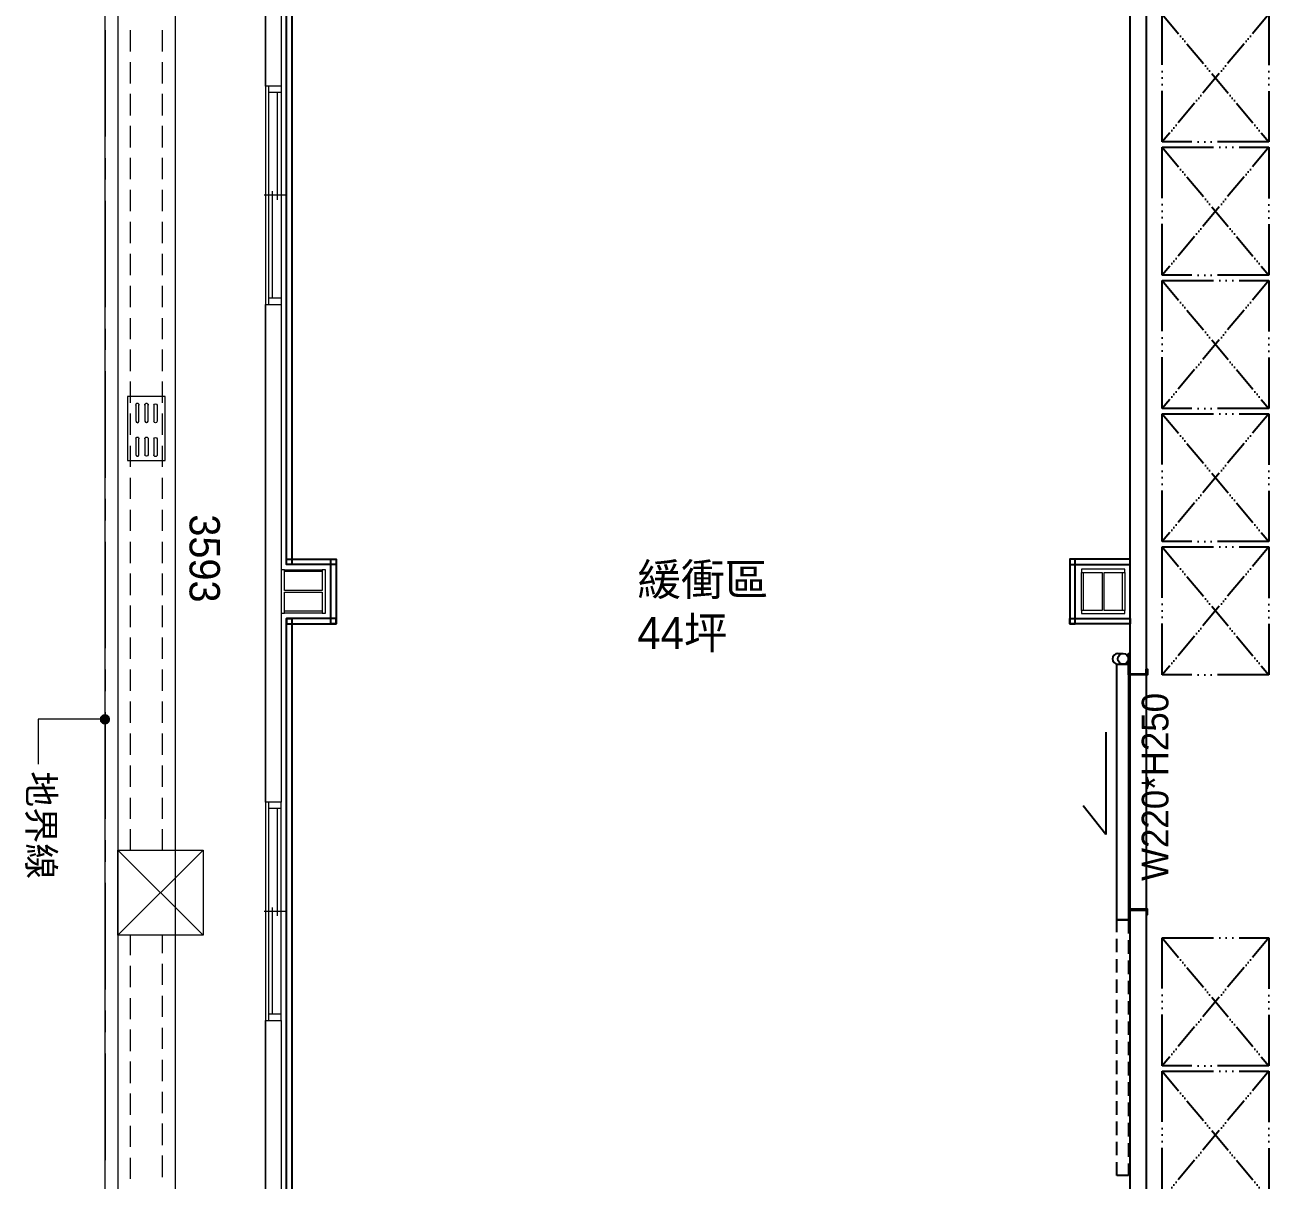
# Model space of a CAD drawing. Header units: millimetres. Extents: x -15161 to 10473752, y -72817 to 33960.
# Drawn here: x 9307 to 10478, y 1159 to 2243 of the extents above; entities that cross this region are included whole.
import ezdxf

# ---------------------------------------------------------------- set-up
doc = ezdxf.new("R2010")
doc.units = ezdxf.units.MM
doc.linetypes.add('ACAD_ISO06W100', pattern=[36, 24, -3, 0, -3, 0, -3, 0, -3])
doc.linetypes.add('HIDDEN', pattern=[9.525, 6.35, -3.175])
for name, color, linetype in [('PDF_單色填滿', 7, 'Continuous'), ('PDF_幾何圖形', 7, 'Continuous'), ('PDF_文字', 7, 'Continuous'), ('棧板', 4, 'Continuous')]:
    doc.layers.add(name, color=color, linetype=linetype)
doc.layers.add('添利-門', color=150, linetype='Continuous', lineweight=25)
doc.styles.add('PDF PMingLiU', font='PMingLiU.ttf')
doc.styles.get("Standard").update_dxf_attribs({"font": 'arial.ttf'})

# ---------------------------------------------------------------- blocks, each defined once
blk = doc.blocks.new('拆除後的建築底圖1131126')
at = {"layer": 'PDF_單色填滿', "lineweight": 0}
for points in [[(9377.3, 1591.4), (9377.7, 1593.5), (9381.9, 1591.4)], [(9377.7, 1593.5), (9379.8, 1595.6), (9381.9, 1591.4)], [(9379.8, 1595.6), (9381.9, 1596.1), (9381.9, 1591.4)], [(9381.9, 1596.1), (9384.5, 1595.6), (9381.9, 1591.4)], [(9384.5, 1595.6), (9386.6, 1593.5), (9381.9, 1591.4)], [(9386.6, 1593.5), (9387, 1591.4), (9381.9, 1591.4)], [(9377.7, 1588.9), (9377.3, 1591.4), (9381.9, 1591.4)], [(9379.8, 1586.8), (9377.7, 1588.9), (9381.9, 1591.4)], [(9381.9, 1586.3), (9379.8, 1586.8), (9381.9, 1591.4)], [(9387, 1591.4), (9386.6, 1588.9), (9381.9, 1591.4)], [(9386.6, 1588.9), (9384.5, 1586.8), (9381.9, 1591.4)], [(9384.5, 1586.8), (9381.9, 1586.3), (9381.9, 1591.4)]]:
    blk.add_solid(points, dxfattribs=at)
at = {"layer": 'PDF_幾何圖形', "lineweight": 0}
for points in [[(10789.3, -581.5), (9382.4, -762.3), (9382.4, 3697.8), (9394.2, 3697.8), (9394.2, -748.7), (10787.6, -569.6)], [(9532.7, 3547.1), (9532.7, -46.7), (9448.4, -46.7), (9448.4, 3547.1)], [(9547.5, 1980.5), (9547.5, 1513.5), (9532.7, 1513.5), (9532.7, 1980.5)], [(9438.7, 1834), (9438.7, 1894.1), (9403.5, 1894.1), (9403.5, 1834)], [(9586, 1690.9), (9589, 1690.9), (9589, 1731.6), (9586, 1731.6), (9586, 1712.1), (9550.5, 1712.1), (9550.5, 1731.6), (9547.5, 1731.6), (9547.5, 1690.9), (9550.5, 1690.9), (9550.5, 1710.4), (9586, 1710.4)], [(9550.5, 1729.9), (9550.5, 1731.6), (9586, 1731.6), (9586, 1729.9)], [(10298.2, 1693.4), (10298.2, 1690.5), (10338.8, 1690.5), (10338.8, 1693.4), (10319.4, 1693.4), (10319.4, 1729), (10338.8, 1729), (10338.8, 1732), (10298.2, 1732), (10298.2, 1729), (10317.7, 1729), (10317.7, 1693.4)], [(10298.2, 1693.4), (10298.2, 1729), (10299.9, 1729), (10299.9, 1693.4)], [(10336.7, 1693.4), (10336.7, 1729), (10338.8, 1729), (10338.8, 1693.4)], [(9550.5, 1690.9), (9550.5, 1693), (9586, 1693), (9586, 1690.9)], [(9394.2, 1388.6), (9394.2, 1468.6), (9474.2, 1468.6), (9474.2, 1388.6)]]:
    blk.add_lwpolyline(points, close=True, dxfattribs=at)
for points in [[(9547.5, 2386.1), (9547.5, 2185.4), (9532.7, 2185.4), (9532.7, 2386.1)], [(9382.4, 2237.9), (9382.4, 2138)], [(9406.1, 2218), (9406.1, 2237.9)], [(9436.1, 2218), (9436.1, 2237.9)], [(9448.4, 2218), (9448.4, 2237.9)], [(9406.1, 2188), (9406.1, 2207.9)], [(9436.1, 2188), (9436.1, 2207.9)], [(9448.4, 2188), (9448.4, 2207.9)], [(9406.1, 2157.9), (9406.1, 2178.2)], [(9436.1, 2157.9), (9436.1, 2178.2)], [(9448.4, 2157.9), (9448.4, 2178.2)], [(9532.7, 2185.4), (9532.7, 1980.5)], [(9535.6, 2185.4), (9535.6, 1980.5)], [(9547.5, 2179.5), (9535.6, 2179.5)], [(9543.7, 2179.5), (9543.7, 2078.7)], [(9547.5, 2185.4), (9547.5, 1980.5)], [(9406.1, 2127.9), (9406.1, 2148.2)], [(9436.1, 2127.9), (9436.1, 2148.2)], [(9448.4, 2127.9), (9448.4, 2148.2)], [(9382.4, 2117.7), (9382.4, 2097.8)], [(9406.1, 2098.2), (9406.1, 2118.1)], [(9436.1, 2098.2), (9436.1, 2118.1)], [(9448.4, 2098.2), (9448.4, 2118.1)], [(9406.1, 2068.2), (9406.1, 2088.1)], [(9436.1, 2068.2), (9436.1, 2088.1)], [(9448.4, 2068.2), (9448.4, 2088.1)], [(9539.5, 1986.4), (9539.5, 2086.8)], [(9382.4, 2077.9), (9382.4, 1978)], [(9551.7, 2083), (9531.4, 2083)], [(9406.1, 2038.1), (9406.1, 2058)], [(9436.1, 2038.1), (9436.1, 2058)], [(9448.4, 2038.1), (9448.4, 2058)], [(9406.1, 2008), (9406.1, 2027.9)], [(9436.1, 2008), (9436.1, 2027.9)], [(9448.4, 2008), (9448.4, 2027.9)], [(9406.1, 1978), (9406.1, 1997.9)], [(9436.1, 1978), (9436.1, 1997.9)], [(9448.4, 1978), (9448.4, 1997.9)], [(9547.5, 1986.4), (9535.6, 1986.4)], [(9406.1, 1947.9), (9406.1, 1967.8)], [(9436.1, 1947.9), (9436.1, 1967.8)], [(9448.4, 1947.9), (9448.4, 1967.8)], [(9382.4, 1957.7), (9382.4, 1937.8)], [(9406.1, 1917.9), (9406.1, 1938.2)], [(9436.1, 1917.9), (9436.1, 1938.2)], [(9448.4, 1917.9), (9448.4, 1938.2)], [(9382.4, 1917.9), (9382.4, 1817.9)], [(9406.1, 1888.2), (9406.1, 1908.1)], [(9436.1, 1888.2), (9436.1, 1908.1)], [(9448.4, 1888.2), (9448.4, 1908.1)], [(9411.2, 1886.1), (9411.6, 1886.9), (9411.6, 1887.4), (9412, 1887.8), (9413.3, 1887.8), (9413.7, 1887.4), (9414.1, 1886.9), (9414.1, 1886.1)], [(9411.2, 1886.5), (9411.2, 1871.3), (9411.6, 1870.9), (9411.6, 1870), (9412, 1870), (9412.9, 1869.6), (9413.3, 1870), (9413.7, 1870), (9414.1, 1870.9), (9414.1, 1871.3), (9414.1, 1886.5)], [(9419.6, 1886.1), (9419.6, 1886.9), (9420.1, 1887.4), (9420.5, 1887.8), (9421.7, 1887.8), (9422.2, 1887.4), (9422.6, 1886.9), (9422.6, 1886.1)], [(9419.6, 1886.5), (9419.6, 1871.3), (9419.6, 1870.9), (9420.1, 1870), (9420.5, 1870), (9421.3, 1869.6), (9421.7, 1870), (9422.2, 1870), (9422.6, 1870.9), (9422.6, 1871.3), (9422.6, 1886.5)], [(9428.1, 1886.1), (9428.1, 1870.9)], [(9431.1, 1886.1), (9431.1, 1870.9)], [(9406.1, 1858.2), (9406.1, 1878.1)], [(9436.1, 1858.2), (9436.1, 1878.1)], [(9448.4, 1858.2), (9448.4, 1878.1)], [(9411.2, 1854.3), (9411.6, 1855.2), (9411.6, 1855.6), (9412, 1856), (9413.3, 1856), (9413.7, 1855.6), (9414.1, 1855.2), (9414.1, 1854.3)], [(9411.2, 1854.8), (9411.2, 1839.5), (9411.6, 1839.1), (9411.6, 1838.7), (9412, 1838.3), (9413.3, 1838.3), (9414.1, 1839.1), (9414.1, 1839.5), (9414.1, 1854.8)], [(9419.6, 1854.3), (9419.6, 1855.2), (9420.1, 1855.6), (9420.5, 1856), (9421.7, 1856), (9422.2, 1855.6), (9422.6, 1855.2), (9422.6, 1854.3)], [(9419.6, 1854.8), (9419.6, 1839.5)], [(9422.6, 1854.8), (9422.6, 1839.5)], [(9428.1, 1854.3), (9428.1, 1839.1)], [(9431.1, 1854.3), (9431.1, 1839.1)], [(9406.1, 1828.1), (9406.1, 1848)], [(9431.1, 1839.5), (9431.1, 1838.7), (9430.2, 1837.8), (9428.9, 1837.8), (9428.1, 1838.7), (9428.1, 1839.5)], [(9436.1, 1828.1), (9436.1, 1848)], [(9448.4, 1828.1), (9448.4, 1848)], [(9406.1, 1798), (9406.1, 1817.9)], [(9436.1, 1798), (9436.1, 1817.9)], [(9448.4, 1798), (9448.4, 1817.9)], [(9382.4, 1798), (9382.4, 1777.7)], [(9406.1, 1768), (9406.1, 1787.9)], [(9436.1, 1768), (9436.1, 1787.9)], [(9448.4, 1768), (9448.4, 1787.9)], [(9382.4, 1757.8), (9382.4, 1657.9)], [(9406.1, 1737.9), (9406.1, 1757.8)], [(9436.1, 1737.9), (9436.1, 1757.8)], [(9448.4, 1737.9), (9448.4, 1757.8)], [(9406.1, 1707.8), (9406.1, 1728.2)], [(9436.1, 1707.8), (9436.1, 1728.2)], [(9448.4, 1707.8), (9448.4, 1728.2)], [(9406.1, 1677.8), (9406.1, 1698.1)], [(9436.1, 1677.8), (9436.1, 1698.1)], [(9448.4, 1677.8), (9448.4, 1698.1)], [(9406.1, 1648.1), (9406.1, 1668)], [(9436.1, 1648.1), (9436.1, 1668)], [(9448.4, 1648.1), (9448.4, 1668)], [(9382.4, 1638), (9382.4, 1617.7)], [(9406.1, 1618.1), (9406.1, 1638)], [(9436.1, 1618.1), (9436.1, 1638)], [(9448.4, 1618.1), (9448.4, 1638)], [(9406.1, 1588), (9406.1, 1607.9)], [(9436.1, 1588), (9436.1, 1607.9)], [(9448.4, 1588), (9448.4, 1607.9)], [(9382.4, 1597.8), (9382.4, 1497.8)], [(9384.1, 1591.4), (9319.7, 1591.4), (9319.7, 1549.1)], [(9406.1, 1558), (9406.1, 1577.9)], [(9436.1, 1558), (9436.1, 1577.9)], [(9448.4, 1558), (9448.4, 1577.9)], [(9406.1, 1527.9), (9406.1, 1547.8)], [(9436.1, 1527.9), (9436.1, 1547.8)], [(9448.4, 1527.9), (9448.4, 1547.8)], [(9406.1, 1497.8), (9406.1, 1517.7)], [(9436.1, 1497.8), (9436.1, 1517.7)], [(9448.4, 1497.8), (9448.4, 1517.7)], [(9532.7, 1513.5), (9532.7, 1308.6), (9547.5, 1308.6), (9547.5, 1513.5)], [(9535.6, 1513.5), (9535.6, 1308.6)], [(9547.5, 1507.6), (9535.6, 1507.6)], [(9543.7, 1507.6), (9543.7, 1406.8)], [(9406.1, 1468.6), (9406.1, 1488.1)], [(9436.1, 1468.6), (9436.1, 1488.1)], [(9448.4, 1468.6), (9448.4, 1488.1)], [(9382.4, 1477.9), (9382.4, 1457.6)], [(9394.2, 1468.6), (9474.2, 1388.6)], [(9474.2, 1468.6), (9394.2, 1388.6)], [(9382.4, 1437.7), (9382.4, 1337.8)], [(9551.7, 1411), (9531.4, 1411)], [(9539.5, 1314.5), (9539.5, 1414.8)], [(9406.1, 1370), (9406.1, 1388.6)], [(9436.1, 1371.7), (9436.1, 1388.6)], [(9448.4, 1372.5), (9448.4, 1388.6)], [(9406.1, 1339.9), (9406.1, 1359.8)], [(9436.1, 1342), (9436.1, 1361.9)], [(9448.4, 1342.4), (9448.4, 1362.8)], [(9406.1, 1309.8), (9406.1, 1329.7)], [(9436.1, 1312), (9436.1, 1331.9)], [(9448.4, 1312.8), (9448.4, 1332.7)], [(9382.4, 1317.9), (9382.4, 1297.6)], [(9547.5, 1314.5), (9535.6, 1314.5)], [(9406.1, 1279.8), (9406.1, 1300.1)], [(9436.1, 1281.9), (9436.1, 1301.8)], [(9448.4, 1282.7), (9448.4, 1302.6)], [(9547.5, 1308.6), (9547.5, 826.3), (9532.7, 826.3), (9532.7, 1308.6)], [(9382.4, 1277.7), (9382.4, 1177.7)], [(9406.1, 1249.7), (9406.1, 1270)], [(9436.1, 1251.8), (9436.1, 1271.7)], [(9448.4, 1252.7), (9448.4, 1272.6)], [(9436.1, 1221.8), (9436.1, 1241.7)], [(9448.4, 1222.6), (9448.4, 1242.5)], [(9406.1, 1220.1), (9406.1, 1240)], [(9406.1, 1190), (9406.1, 1209.9)], [(9436.1, 1191.7), (9436.1, 1212)], [(9448.4, 1192.6), (9448.4, 1212.5)], [(9406.1, 1160), (9406.1, 1179.9)], [(9436.1, 1161.7), (9436.1, 1182)], [(9448.4, 1162.5), (9448.4, 1182.4)]]:
    blk.add_lwpolyline(points, dxfattribs=at)
at = {"layer": 'PDF_幾何圖形', "lineweight": 13}
for points in [[(9382.4, 2237.9), (9382.4, 2138)], [(9382.4, 2117.7), (9382.4, 2097.8)], [(9382.4, 2077.9), (9382.4, 1978)], [(9382.4, 1957.7), (9382.4, 1937.8)], [(9382.4, 1917.9), (9382.4, 1817.9)], [(9382.4, 1798), (9382.4, 1777.7)], [(9382.4, 1757.8), (9382.4, 1657.9)], [(9382.4, 1638), (9382.4, 1617.7)], [(9382.4, 1597.8), (9382.4, 1497.8)], [(9382.4, 1477.9), (9382.4, 1457.6)], [(9382.4, 1437.7), (9382.4, 1337.8)], [(9382.4, 1317.9), (9382.4, 1297.6)], [(9382.4, 1277.7), (9382.4, 1177.7)]]:
    blk.add_lwpolyline(points, dxfattribs=at)
at = {"layer": 'PDF_幾何圖形', "lineweight": 0}
for points in [[(9428.1, 1886.1), (9428.1, 1887.9), (9431.1, 1887.8), (9431.1, 1886.1)], [(9431.1, 1870.9), (9431.1, 1869.1), (9428.1, 1869.1), (9428.1, 1870.9)], [(9428.1, 1854.3), (9428.1, 1856.1), (9431.1, 1856.1), (9431.1, 1854.3)], [(9422.6, 1839.5), (9422.6, 1837.8), (9419.6, 1837.8), (9419.6, 1839.5)]]:
    blk.add_open_spline(points, degree=3, dxfattribs=at)
at = {"layer": 'PDF_文字', "attachment_point": 4, "rotation": 270, "style": 'PDF PMingLiU'}
for s, insert, char_height in [('3593', (9475.6, 1783.6), 28.45), ('地界線', (9321, 1542.6), 24.78)]:
    blk.add_mtext(s, dxfattribs=dict(at, insert=insert, char_height=char_height))
blk = doc.blocks.new('棧板')
at = {"color": 4, "linetype": 'ACAD_ISO06W100', "ltscale": 20}
blk.add_lwpolyline([(58209, -10310), (59209, -10310), (59209, -11510), (58209, -11510)], close=True, dxfattribs=at)
at = {"color": 4, "linetype": 'ACAD_ISO06W100', "ltscale": 10}
for points in [[(58209, -10310), (59209, -11510)], [(59209, -10310), (58209, -11510)]]:
    blk.add_lwpolyline(points, dxfattribs=at)

msp = doc.modelspace()

# ---------------------------------------------------------------- linework, layer by layer
at = {"color": 30}
for points in [[(9557.4957, 2286.2931), (9557.4957, 1736.5548), (9552.4957, 1736.5548), (9552.4957, 2286.2931)], [(9552.4957, 1741.5548), (9598.9891, 1741.5548), (9598.9891, 1736.5548), (9552.4957, 1736.5548)], [(9598.9891, 1741.5548), (9598.9891, 1680.9083), (9593.9891, 1680.9083), (9593.9891, 1741.5548)], [(10343.8352, 1741.5548), (10287.3417, 1741.5548), (10287.3417, 1736.5548), (10343.8352, 1736.5548)], [(10287.3417, 1741.5548), (10287.3417, 1680.9083), (10292.3417, 1680.9083), (10292.3417, 1741.5548)], [(9552.4957, 1680.9085), (9598.9891, 1680.9085), (9598.9891, 1685.9085), (9552.4957, 1685.9085)], [(9557.4957, 1685.9085), (9557.4957, 1136.5932), (9552.4957, 1136.5932), (9552.4957, 1685.9085)], [(10343.8352, 1680.9085), (10287.3417, 1680.9085), (10287.3417, 1685.9085), (10343.8352, 1685.9085)]]:
    msp.add_lwpolyline(points, close=True, dxfattribs=at)
at = {"color": 94}
msp.add_lwpolyline([(10358.8352, 495.9855), (10343.8352, 495.9855), (10343.8352, 2279.5995), (10358.8352, 2279.5995)], close=True, dxfattribs=at)
at = {"layer": 'PDF_幾何圖形', "color": 150, "lineweight": 25, "true_color": 0x007fff}
for points in [[(10359.0211, 1638.1546), (10360.2969, 1638.1546), (10360.2969, 1633.0513), (10342.2627, 1633.0513), (10342.2627, 1653.1457), (10343.2196, 1653.1457), (10343.2196, 1634.0082), (10359.0211, 1634.0082)], [(10359.0211, 1407.9479), (10360.2969, 1407.9479), (10360.2969, 1413.0513), (10342.2627, 1413.0513), (10342.2627, 1392.9568), (10343.2196, 1392.9568), (10343.2196, 1412.0944), (10359.0211, 1412.0944)]]:
    msp.add_lwpolyline(points, close=True, dxfattribs=at)
at = {"layer": '添利-門', "linetype": 'ByBlock', "lineweight": -3}
msp.add_line((10332.3623, 1653.0512), (10337.2936, 1653.0512), dxfattribs=at)
at = {"layer": '添利-門'}
for p, q in [((10331.2626, 1403.0513), (10331.2626, 1643.0513)), ((10331.2626, 1643.0513), (10342.2626, 1643.0513)), ((10342.2626, 1643.0513), (10342.2626, 1403.0513)), ((10342.2626, 1403.0513), (10331.2626, 1403.0513))]:
    msp.add_line(p, q, dxfattribs=at)
at = {"layer": '添利-門', "linetype": 'Continuous'}
for p, q in [((10321.1386, 1579.3144), (10321.1386, 1483.0562)), ((10321.1386, 1483.0562), (10299.9237, 1510.1268))]:
    msp.add_line(p, q, dxfattribs=at)
at = {"layer": '添利-門', "linetype": 'HIDDEN', "ltscale": 2}
for p, q in [((10331.2626, 1163.0513), (10331.2626, 1403.0513)), ((10331.2626, 1403.0513), (10342.2626, 1403.0513)), ((10342.2626, 1403.0513), (10342.2626, 1163.0513)), ((10342.2626, 1163.0513), (10331.2626, 1163.0513))]:
    msp.add_line(p, q, dxfattribs=at)
at = {"layer": '添利-門'}
msp.add_circle((10337.2936, 1648.0512), 5, dxfattribs=at)
msp.add_arc((10332.3623, 1648.0512), 5, 90, 270, dxfattribs=at)

# ---------------------------------------------------------------- block references
at = {"color": 30}
msp.add_blockref('拆除後的建築底圖1131126', (0, 0), dxfattribs=at)
at = {"layer": '棧板', "color": 4, "xscale": 0.1, "yscale": 0.1, "zscale": 0.1}
for p in [(4553.0669, 3284.0503), (4553.0669, 3159.0503), (4553.0669, 3034.0503), (4553.0669, 2909.0503), (4553.0669, 2784.0503), (4553.0669, 2417.1935), (4553.0669, 2292.2005)]:
    msp.add_blockref('棧板', p, dxfattribs=at)

# ---------------------------------------------------------------- texts
at = {"color": 94, "insert": (9881.6622, 1737.383), "char_height": 30, "attachment_point": 1}
msp.add_mtext_dynamic_manual_height_columns('{\\fPMingLiU|b0|i0|c136|p18;\\C6;緩衝區\\P44坪}', width=313.551513, gutter_width=12.5, heights=[0], dxfattribs=at)
at = {"color": 30, "insert": (10354.7922, 1615.9835), "char_height": 25, "attachment_point": 3, "rotation": 90}
msp.add_mtext_dynamic_manual_height_columns('{\\fPMingLiU|b0|i0|c136|p18;\\C150;\\c16744192;W220*H250}', width=230.42296, gutter_width=12.5, heights=[0], dxfattribs=at)

doc.saveas('drawing.dxf')
